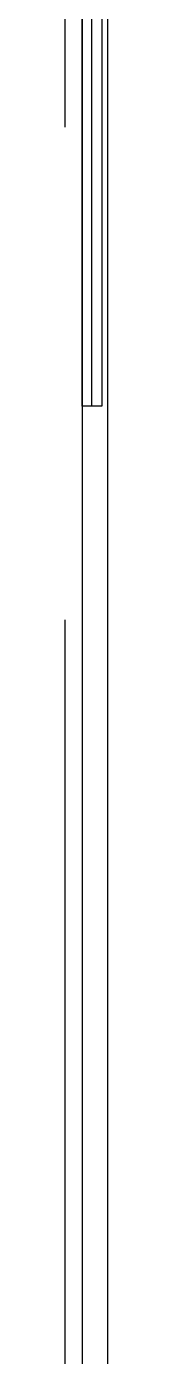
# Model space of a CAD drawing. Extents: x -23.2 to 18.8, y -18.4 to 11.3.
# Drawn here: x 1.792 to 1.814, y 2.462 to 3.137 of the extents above; entities that cross this region are included whole.
import ezdxf

# ---------------------------------------------------------------- set-up
doc = ezdxf.new("R2010")
doc.units = 0
doc.linetypes.add('DASHED', pattern=[0.75, 0.5, -0.25])
for name, color, linetype in [('EJE_MUROS', 8, 'CONTINUOUS'), ('MUROS', 7, 'CONTINUOUS'), ('VIGAS', 5, 'CONTINUOUS')]:
    doc.layers.add(name, color=color, linetype=linetype)

msp = doc.modelspace()

# ---------------------------------------------------------------- linework, layer by layer
at = {"layer": 'EJE_MUROS', "linetype": 'DASHED'}
for p, q in [((1.79234, 0.83592), (1.79234, 5.76075)), ((1.80584, 2.94432), (1.80584, 5.74375))]:
    msp.add_line(p, q, dxfattribs=at)
at = {"layer": 'MUROS'}
for p, q in [((1.80084, 5.76075), (1.80084, 0.83592)), ((1.80084, 2.94432), (1.80084, 5.74375)), ((1.81084, 5.74375), (1.81084, 2.94432)), ((1.81084, 2.94432), (1.80084, 2.94432))]:
    msp.add_line(p, q, dxfattribs=at)
at = {"layer": 'VIGAS'}
msp.add_line((1.81384, 0.83592), (1.81384, 5.76075), dxfattribs=at)

doc.saveas('drawing.dxf')
